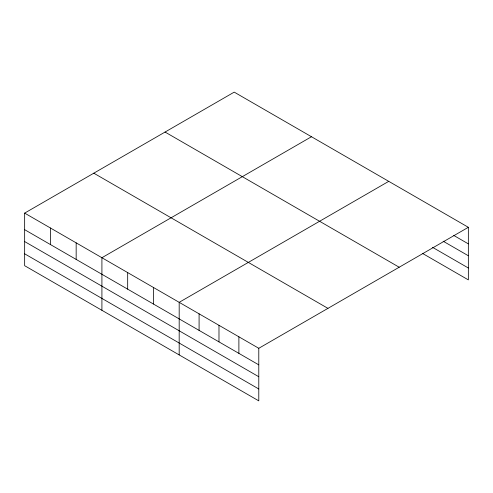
<?xml version="1.0" encoding="UTF-8"?>
<svg xmlns="http://www.w3.org/2000/svg" width="493" height="493" viewBox="0 0 493 493"><rect width="100%" height="100%" fill="white"/><g stroke="black" fill="none" stroke-linecap="round" stroke-linejoin="round"><path stroke-width="0.74" d="M258.788 376.738L258.788 348.292L24.65 213.112L24.65 265.696L258.788 400.871L258.788 376.738L24.65 241.564M422.575 253.457L468.35 279.888L468.35 227.304L234.212 92.129L24.65 213.112M311.477 136.734L101.915 257.722L101.915 310.3M388.743 181.344L179.181 302.332L179.181 354.911M258.788 348.292L468.35 227.304M453.757 235.438L468.35 243.869M443.139 241.2L468.35 255.756M432.527 247.32L468.35 268.001M165.056 132.05L399.194 267.231M93.806 173.191L327.944 308.365M24.65 229.676L258.788 364.857M24.65 253.809L258.788 388.989M238.889 336.805L238.889 353.364M218.984 325.312L218.984 341.877M199.086 313.825L199.086 330.384M153.428 287.462L153.428 304.027M127.675 272.592L127.675 289.157M76.162 242.852L76.162 259.417M50.403 227.982L50.403 244.546"/></g></svg>
